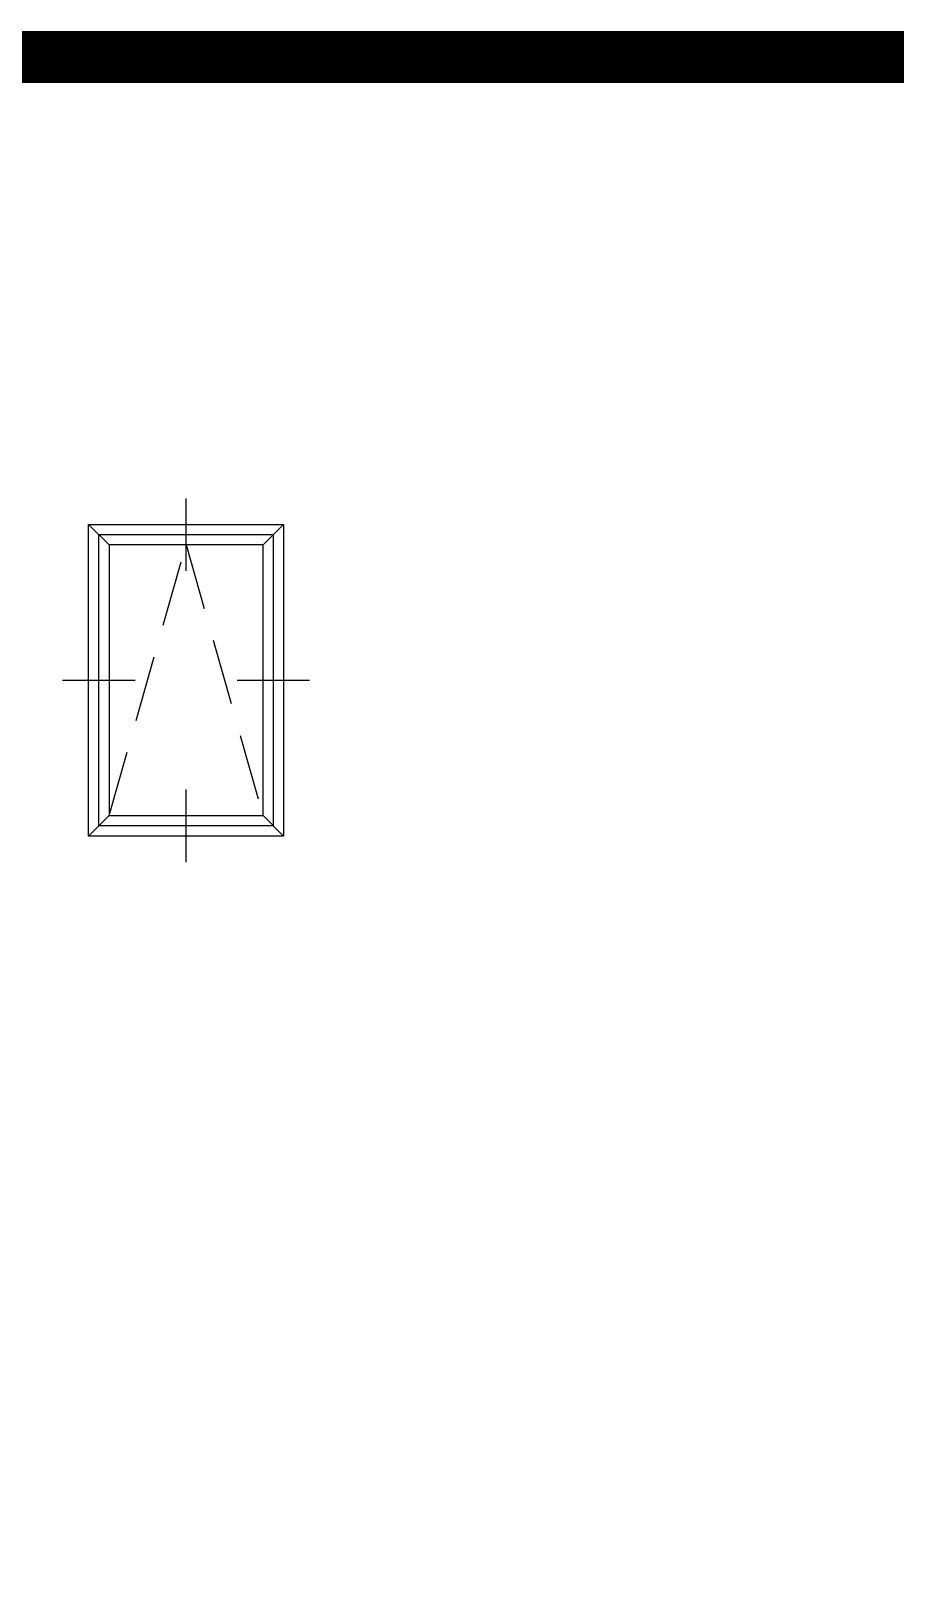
# Model space of a CAD drawing. Header units: millimetres. Extents: x -158 to 6343, y 4572 to 7765.
# Drawn here: x 850.8 to 1017, y 5564.7 to 5861.8 of the extents above; entities that cross this region are included whole.
import ezdxf

# ---------------------------------------------------------------- set-up
doc = ezdxf.new("R2010")
doc.units = ezdxf.units.MM
doc.header["$LTSCALE"] = 0.2
doc.linetypes.add('DASHED2', pattern=[9.525, 6.35, -3.175])
doc.layers.add('RI-LAYOUT', color=7, linetype='Continuous')

msp = doc.modelspace()

# ---------------------------------------------------------------- linework, layer by layer
at = {"layer": 'RI-LAYOUT'}
for p, q in [((880.6, 5757.83), (880.6, 5771.78)), ((861.85, 5766.78), (865.8, 5762.83)), ((861.85, 5766.78), (899.35, 5766.78)), ((861.85, 5706.78), (861.85, 5766.78)), ((895.4, 5762.83), (899.35, 5766.78)), ((899.35, 5766.78), (899.35, 5706.78)), ((863.83, 5708.76), (863.83, 5764.81)), ((863.83, 5764.81), (897.38, 5764.81)), ((897.38, 5764.81), (897.38, 5708.76)), ((865.8, 5762.83), (865.8, 5710.73)), ((895.4, 5762.83), (865.8, 5762.83)), ((895.4, 5710.73), (895.4, 5762.83)), ((856.85, 5736.78), (870.8, 5736.78)), ((890.4, 5736.78), (904.35, 5736.78)), ((880.6, 5701.78), (880.6, 5715.73)), ((861.85, 5706.78), (865.8, 5710.73)), ((865.8, 5710.73), (895.4, 5710.73)), ((895.4, 5710.73), (899.35, 5706.78)), ((899.35, 5706.78), (861.85, 5706.78)), ((897.38, 5708.76), (863.83, 5708.76))]:
    msp.add_line(p, q, dxfattribs=at)
at = {"layer": 'RI-LAYOUT', "linetype": 'DASHED2', "ltscale": 10}
for p, q in [((865.8, 5710.73), (880.6, 5762.83)), ((880.6, 5762.83), (895.4, 5710.73))]:
    msp.add_line(p, q, dxfattribs=at)
at = {"layer": 'RI-LAYOUT', "const_width": 10}
msp.add_lwpolyline([(536.85, 5360.37), (1335.7, 5360.37), (1335.7, 5856.78), (536.85, 5856.78)], close=True, dxfattribs=at)

doc.saveas('drawing.dxf')
